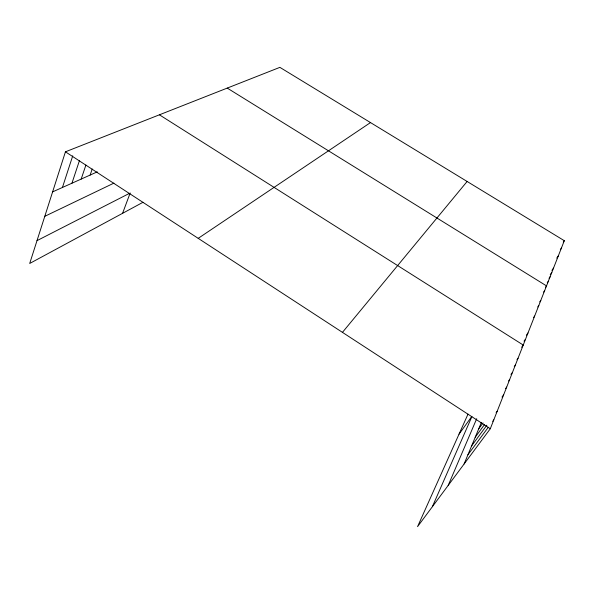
<?xml version="1.0" encoding="UTF-8"?>
<svg xmlns="http://www.w3.org/2000/svg" width="594" height="594" viewBox="0 0 594 594"><rect width="100%" height="100%" fill="white"/><g stroke="black" fill="none" stroke-linecap="round" stroke-linejoin="round"><path stroke-width="0.89" d="M468.005 414.129L417.56 526.64L490.302 428.734L564.3 240.696L279.885 67.36L65.437 151.812L29.7 263.469L142.991 202.294M62.429 187.481L72.735 155.836M71.941 183.219L79.425 160.647M81.178 179.076L85.907 165.05M90.147 175.059L92.219 168.993M122.579 213.313L130.175 192.991M464.092 464.003L481.4 422.371M448.173 485.439L476.707 418.703M432.358 506.719L471.866 416.654M563.246 242.211L564.3 240.696M560.342 249.599L561.389 248.106M556.749 258.115L558.338 255.843M551.915 270.389L553.511 268.124M550.252 274.636L551.819 272.408M549.042 278.296L550.096 276.797M547.26 282.796L548.329 281.289M545.47 287.377L546.517 285.892L227.242 88.09M543.599 292.099L544.661 290.607M539.753 301.878L540.807 300.393M537.748 306.972L538.81 305.479M533.59 317.523L534.652 316.038M526.388 335.202L527.992 332.967M524.027 341.179L525.103 339.671M459.014 434.184L471.703 416.572M521.636 347.267L523.24 345.047L159.4 114.805M516.988 359.697L518.05 358.219M514.263 366.595L515.34 365.11M510.944 374.406L512.013 372.943M508.59 381.006L509.667 379.521M505.605 388.573L506.697 387.073M478.697 428.853L483.033 422.943M502.004 397.089L503.63 394.869M475.222 437.221L484.548 424.547M471.636 445.864L486.857 425.237M496.101 412.711L497.185 411.241M467.924 454.781L488.298 427.272M492.701 421.324L493.807 419.839M342.456 332.365L467.122 181.474M198.21 238.35L370.485 122.579M37.006 240.637L129.358 193.414M44.795 216.313L113.914 183.123M52.614 191.877L97.275 171.866M65.437 151.812L490.302 428.734"/></g></svg>
